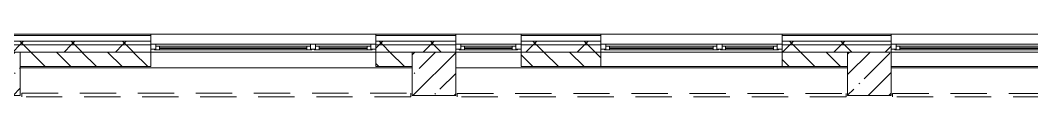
# Model space of a CAD drawing. Header units: millimetres. Extents: x 81382 to 274816, y -8553 to 29000.
# Drawn here: x 190566 to 204504, y 26479 to 27350 of the extents above; entities that cross this region are included whole.
import ezdxf

# ---------------------------------------------------------------- set-up
doc = ezdxf.new("R2010")
doc.units = ezdxf.units.MM
doc.linetypes.add('200_ШТРИХ__ш1_п0_6_', pattern=[800, 500, -300])
for name, color, linetype, lineweight in [('A-DETL-MBND-1', 7, '200_ШТРИХ__ш1_п0_6_', 9), ('A-GLAZ-3', 7, 'Continuous', 5), ('A-WALL', 7, 'Continuous', 9), ('A-WALL-2', 7, 'Continuous', 5), ('I-WALL-2', 7, 'Continuous', 5), ('S-COLS-1', 7, 'Continuous', 5)]:
    doc.layers.add(name, color=color, linetype=linetype, lineweight=lineweight)
pattern_1 = [(45, (147806.5, 0), (-353.5534, 353.5534), []), (135, (147806.5, 0), (-353.5534, -353.5534), [])]
pattern_2 = [(45, (147806.5, 0), (-285.123, 285.123), []), (45, (148091.6, 0), (-285.123, 285.123), [504.031, -100.806, 16.764, -84.042])]

# ---------------------------------------------------------------- blocks, each defined once
blk = doc.blocks.new('BSC_Колонна _Прямоугольная - 600х600-V36-3_6_3_птичка')
at = {"layer": 'S-COLS-1'}
h = blk.add_hatch(dxfattribs=at)
h.set_pattern_fill('FP_70', color=256, style=0, pattern_type=2)
h.set_pattern_definition([(45, (-42460, -26800), (-285.123, 285.123), []), (45, (-42174.88, -26800), (-285.123, 285.123), [504.031, -100.806, 16.764, -84.042])])
h.paths.add_polyline_path([(-300, -300), (300, -300), (300, 300), (-300, 300), (-300, 124)])
for p, q in [((300, 300), (-300, 300)), ((-300, 300), (-300, -300)), ((300, -300), (300, 300)), ((-300, -300), (300, -300))]:
    blk.add_line(p, q, dxfattribs=at)
blk = doc.blocks.new('120_Окно_СКБ_2Ст - 120_Окно_СКБ_2Ст 3100х2500 _мал_створка слева_ 2-19089248-3_6_3_птичка')
at = {"layer": 'A-GLAZ-3'}
for p, q in [((-1550, -75), (-1550, -5)), ((-1550, -5), (-1480, -5)), ((1550, -5), (-1550, -5)), ((-1480, -75), (-1550, -75)), ((-1550, -75), (-1500, -75)), ((-1480, -75), (-1500, -75)), ((-1500, -75), (-1500, -85)), ((-1500, -85), (670, -85)), ((670, -85), (-1500, -85)), ((-1480, -5), (-1480, -75)), ((650, -35), (-1480, -35)), ((-1480, -35), (-1480, -75)), ((-1430, -85), (-1430, -35)), ((-1430, -55), (600, -55)), ((600, -65), (-1430, -65)), ((600, -85), (600, -35)), ((650, -75), (650, -5)), ((650, -5), (720, -5)), ((650, -75), (650, -35)), ((720, -75), (650, -75)), ((670, -75), (650, -75)), ((670, -75), (700, -75)), ((670, -85), (670, -75)), ((720, -75), (700, -75)), ((700, -75), (700, -85)), ((700, -85), (1500, -85)), ((1500, -85), (700, -85)), ((720, -5), (720, -75)), ((1480, -35), (720, -35)), ((720, -35), (720, -75)), ((770, -85), (770, -35)), ((770, -55), (1430, -55)), ((1430, -65), (770, -65)), ((1430, -85), (1430, -35)), ((1480, -75), (1480, -5)), ((1480, -5), (1550, -5)), ((1480, -75), (1480, -35)), ((1550, -75), (1480, -75)), ((1500, -75), (1480, -75)), ((1500, -75), (1550, -75)), ((1500, -85), (1500, -75)), ((1550, -5), (1550, -75))]:
    blk.add_line(p, q, dxfattribs=at)
blk = doc.blocks.new('120_Окно_СКБ_2Ст - 120_Окно_СКБ_2Ст 2500х2500 _мал створка справа_-23206729-3_6_3_птичка')
at = {"layer": 'A-GLAZ-3'}
for p, q in [((-1250, -75), (-1250, -5)), ((-1250, -5), (-1180, -5)), ((1250, -5), (-1250, -5)), ((-1180, -75), (-1250, -75)), ((-1250, -75), (-1200, -75)), ((-1180, -75), (-1200, -75)), ((-1200, -75), (-1200, -85)), ((-1200, -85), (370, -85)), ((370, -85), (-1200, -85)), ((-1180, -5), (-1180, -75)), ((350, -35), (-1180, -35)), ((-1180, -35), (-1180, -75)), ((-1130, -85), (-1130, -35)), ((-1130, -55), (300, -55)), ((300, -65), (-1130, -65)), ((300, -85), (300, -35)), ((350, -75), (350, -5)), ((350, -5), (420, -5)), ((350, -75), (350, -35)), ((420, -75), (350, -75)), ((370, -75), (350, -75)), ((370, -75), (400, -75)), ((370, -85), (370, -75)), ((420, -75), (400, -75)), ((400, -75), (400, -85)), ((400, -85), (1200, -85)), ((1200, -85), (400, -85)), ((420, -5), (420, -75)), ((1180, -35), (420, -35)), ((420, -35), (420, -75)), ((470, -85), (470, -35)), ((470, -55), (1130, -55)), ((1130, -65), (470, -65)), ((1130, -85), (1130, -35)), ((1180, -75), (1180, -5)), ((1180, -5), (1250, -5)), ((1180, -75), (1180, -35)), ((1250, -75), (1180, -75)), ((1200, -75), (1180, -75)), ((1200, -75), (1250, -75)), ((1200, -85), (1200, -75)), ((1250, -5), (1250, -75))]:
    blk.add_line(p, q, dxfattribs=at)
blk = doc.blocks.new('120_Окно_СКБ_1Ст - 120_Окно_СКБ_1Ст_900х2500_h_-21649151-3_6_3_птичка')
at = {"layer": 'A-GLAZ-3'}
for p, q in [((-450, -75), (-450, -5)), ((-450, -5), (-380, -5)), ((450, -5), (-450, -5)), ((-380, -75), (-450, -75)), ((-450, -75), (-400, -75)), ((-380, -75), (-400, -75)), ((-400, -75), (-400, -85)), ((-400, -85), (400, -85)), ((400, -85), (-400, -85)), ((-380, -5), (-380, -75)), ((380, -35), (-380, -35)), ((-380, -35), (-380, -75)), ((-330, -85), (-330, -35)), ((-330, -55), (330, -55)), ((330, -65), (-330, -65)), ((330, -85), (330, -35)), ((380, -75), (380, -5)), ((380, -5), (450, -5)), ((380, -75), (380, -35)), ((450, -75), (380, -75)), ((400, -75), (380, -75)), ((400, -75), (450, -75)), ((400, -85), (400, -75)), ((450, -5), (450, -75))]:
    blk.add_line(p, q, dxfattribs=at)

msp = doc.modelspace()

# ---------------------------------------------------------------- hatches: boundary and pattern name
at = {"layer": 'A-WALL-2'}
h = msp.add_hatch(dxfattribs=at)
h.set_pattern_fill('FP_67', color=256, style=0, pattern_type=2)
h.set_pattern_definition(pattern_1)
h.paths.add_polyline_path([(232376.5, 27200), (232376.5, 27250), (228156.5, 27250), (228156.5, 27200), (232341.8, 27200)])
h.paths.add_polyline_path([(224156.5, 27200), (225056.5, 27200), (225056.5, 27250), (224156.5, 27250)])
h.paths.add_polyline_path([(220716.5, 27200), (222056.5, 27200), (222056.5, 27250), (220716.5, 27250)])
h.paths.add_polyline_path([(210831.5, 27200), (214916.5, 27200), (214916.5, 27250), (210666.5, 27250), (210666.5, 27200)])
h.paths.add_polyline_path([(209000.8, 27200), (209766.5, 27200), (209766.5, 27250), (207666.5, 27250), (207666.5, 27200), (208085.5, 27200)])
h.paths.add_polyline_path([(217416.5, 27200), (218616.5, 27200), (218616.5, 27250), (217416.5, 27250)])
h.paths.add_polyline_path([(201678.2, 27200), (202566.5, 27200), (202566.5, 27250), (201066.5, 27250), (201066.5, 27200)])
h.paths.add_polyline_path([(198566.5, 27200), (198566.5, 27250), (197466.8, 27250), (197466.8, 27200), (198016.8, 27200)])
h.paths.add_polyline_path([(205666.5, 27200), (206766.5, 27200), (206766.5, 27250), (205666.5, 27250)])
h.paths.add_polyline_path([(190694.2, 27200), (192366.5, 27200), (192366.5, 27250), (189866.5, 27250), (189866.5, 27200), (189966.5, 27200)])
h.paths.add_polyline_path([(195466.5, 27200), (196566.8, 27200), (196566.8, 27250), (195466.5, 27250)])
h = msp.add_hatch(dxfattribs=at)
h.set_pattern_fill('FP_67', color=256, style=0, pattern_type=2)
h.set_pattern_definition(pattern_1)
h.paths.add_polyline_path([(232376.5, 27100), (232376.5, 27200), (228156.5, 27200), (228156.5, 27100), (232341.8, 27100)])
h.paths.add_polyline_path([(214492.8, 27100), (214916.5, 27100), (214916.5, 27200), (210666.5, 27200), (210666.5, 27100), (210831.5, 27100)])
h.paths.add_polyline_path([(217416.5, 27100), (218616.5, 27100), (218616.5, 27200), (217416.5, 27200)])
h.paths.add_polyline_path([(222056.5, 27100), (222056.5, 27200), (220716.5, 27200), (220716.5, 27100), (221815.5, 27100)])
h.paths.add_polyline_path([(224156.5, 27100), (225056.5, 27100), (225056.5, 27200), (224156.5, 27200)])
h.paths.add_polyline_path([(209000.8, 27100), (209766.5, 27100), (209766.5, 27200), (207666.5, 27200), (207666.5, 27100), (208085.5, 27100)])
h.paths.add_polyline_path([(206766.5, 27100), (206766.5, 27200), (205666.5, 27200), (205666.5, 27100), (206254.8, 27100)])
h.paths.add_polyline_path([(201678.2, 27100), (202566.5, 27100), (202566.5, 27200), (201066.5, 27200), (201066.5, 27100)])
h.paths.add_polyline_path([(190694.2, 27100), (192366.5, 27100), (192366.5, 27200), (189966.5, 27200), (189966.5, 27100), (190566.5, 27100)])
h.paths.add_polyline_path([(195466.5, 27100), (196566.8, 27100), (196566.8, 27200), (195466.5, 27200)])
h.paths.add_polyline_path([(198566.5, 27100), (198566.5, 27200), (197466.8, 27200), (197466.8, 27100), (198016.8, 27100)])
h = msp.add_hatch(dxfattribs=at)
h.set_pattern_fill('FP_65', color=256, style=0, pattern_type=2)
h.set_pattern_definition([(135, (147806.5, 0), (-176.7767, -176.7767), [])])
h.paths.add_polyline_path([(228156.5, 26900), (228456.5, 26900), (228456.5, 27100), (228156.5, 27100), (228156.5, 26924.4)])
h.paths.add_polyline_path([(232006.5, 26900), (232006.5, 27100), (228956.5, 27100), (228956.5, 26900), (231884.1, 26900)])
h.paths.add_polyline_path([(222056.5, 26900), (222056.5, 27100), (221846.5, 27100), (221846.5, 26900)])
h.paths.add_polyline_path([(224156.5, 26900), (224556.5, 26900), (224556.5, 27100), (224156.5, 27100), (224156.5, 26924.4)])
h.paths.add_polyline_path([(214566.5, 26900), (214916.5, 26900), (214916.5, 27100), (214566.5, 27100), (214566.5, 26924.4)])
h.paths.add_polyline_path([(213966.5, 26900), (213966.5, 27100), (210666.5, 27100), (210666.5, 26900), (210831.5, 26900)])
h.paths.add_polyline_path([(221346.5, 26900), (221346.5, 27100), (220716.5, 27100), (220716.5, 26900)])
h.paths.add_polyline_path([(217416.5, 26900), (218116.5, 26900), (218116.5, 27100), (217416.5, 27100), (217416.5, 26924.4)])
h.paths.add_polyline_path([(201678.2, 26900), (201966.5, 26900), (201966.5, 27100), (201066.5, 27100), (201066.5, 26900)])
h.paths.add_polyline_path([(207666.5, 26900), (207966.5, 26900), (207966.5, 27100), (207666.5, 27100)])
h.paths.add_polyline_path([(205666.5, 26900), (206766.5, 26900), (206766.5, 27100), (205666.5, 27100)])
h.paths.add_polyline_path([(208566.5, 26900), (209766.5, 26900), (209766.5, 27100), (208566.5, 27100)])
h.paths.add_polyline_path([(195966.5, 26900), (195966.5, 27100), (195466.5, 27100), (195466.5, 26900)])
h.paths.add_polyline_path([(190694.2, 26900), (192366.5, 26900), (192366.5, 27100), (190566.5, 27100), (190566.5, 26900)])
h.paths.add_polyline_path([(197466.8, 26900), (198566.5, 26900), (198566.5, 27100), (197466.8, 27100)])
at = {"layer": 'S-COLS-1'}
h = msp.add_hatch(dxfattribs=at)
h.set_pattern_fill('FP_63', color=256, style=0, pattern_type=2)
h.set_pattern_definition(pattern_2)
h.paths.add_polyline_path([(196186.2, 26500), (196566.5, 26500), (196566.5, 27100), (195966.5, 27100), (195966.5, 26500)])
h = msp.add_hatch(dxfattribs=at)
h.set_pattern_fill('FP_63', color=256, style=0, pattern_type=2)
h.set_pattern_definition(pattern_2)
h.paths.add_polyline_path([(202566.5, 26500), (202566.5, 27100), (201966.5, 27100), (201966.5, 26500)])

# ---------------------------------------------------------------- linework, layer by layer
at = {"layer": 'A-DETL-MBND-1'}
for p, q in [((190587.5, 26530), (190587.5, 26480)), ((190587.5, 26530), (195946.5, 26530)), ((195946.5, 26480), (195946.5, 26530)), ((196587.8, 26529), (196587.8, 26479)), ((196587.8, 26529), (201945.5, 26529)), ((201945.5, 26479), (201945.5, 26529)), ((202586.5, 26529), (202586.5, 26479)), ((202586.5, 26529), (207946.5, 26529)), ((195946.5, 26480), (190587.5, 26480)), ((201945.5, 26479), (196587.8, 26479)), ((207946.5, 26479), (202586.5, 26479))]:
    msp.add_line(p, q, dxfattribs=at)
at = {"layer": 'A-WALL'}
for p, q in [((192366.5, 27330), (189736.5, 27330)), ((196566.8, 27330), (195466.5, 27330)), ((198566.5, 27330), (197466.8, 27330)), ((202566.5, 27330), (201066.5, 27330)), ((192366.5, 27250), (189816.5, 27250)), ((192366.5, 27200), (189866.5, 27200)), ((196566.8, 27250), (195466.5, 27250)), ((196566.8, 27200), (195466.5, 27200)), ((198566.5, 27250), (197466.8, 27250)), ((198566.5, 27200), (197466.8, 27200)), ((202566.5, 27250), (201066.5, 27250)), ((202566.5, 27200), (201066.5, 27200))]:
    msp.add_line(p, q, dxfattribs=at)
at = {"layer": 'A-WALL-2'}
for p, q in [((189716.5, 27350), (197466.8, 27350)), ((192366.5, 26900), (192366.5, 27350)), ((195466.5, 27350), (195466.5, 26900)), ((196566.8, 26900), (196566.8, 27350)), ((197466.8, 27350), (197466.8, 26900)), ((228156.5, 27350), (197466.8, 27350)), ((198566.5, 26900), (198566.5, 27350)), ((201066.5, 27350), (201066.5, 26900)), ((202566.5, 27100), (202566.5, 27350)), ((228456.5, 27100), (190566.5, 27100)), ((195966.5, 26900), (195966.5, 27100)), ((196566.5, 27100), (196566.5, 26900)), ((201966.5, 26900), (201966.5, 27100)), ((190566.5, 26900), (192366.5, 26900)), ((195466.5, 26900), (195966.5, 26900)), ((196566.5, 26900), (196566.8, 26900)), ((197466.8, 26900), (198566.5, 26900)), ((201066.5, 26900), (201966.5, 26900))]:
    msp.add_line(p, q, dxfattribs=at)
at = {"layer": 'I-WALL-2'}
for p, q in [((192366.5, 27100), (195466.5, 27100)), ((196566.8, 27100), (197466.8, 27100)), ((198566.5, 27100), (201066.5, 27100)), ((202566.5, 27100), (205666.5, 27100)), ((201066.5, 26900), (198566.5, 26900)), ((205666.5, 26900), (202566.5, 26900)), ((195966.5, 26880), (190566.5, 26880)), ((201966.5, 26880), (196566.5, 26880)), ((207966.5, 26880), (202566.5, 26880))]:
    msp.add_line(p, q, dxfattribs=at)
at = {"layer": 'S-COLS-1'}
for p, q in [((196566.5, 27100), (195966.5, 27100)), ((195966.5, 27100), (195966.5, 26900)), ((196566.5, 26900), (196566.5, 27100)), ((202566.5, 27100), (201966.5, 27100)), ((201966.5, 27100), (201966.5, 26900)), ((202566.5, 26500), (202566.5, 27100)), ((195966.5, 26900), (195966.5, 26500)), ((196566.5, 26500), (196566.5, 26900)), ((201966.5, 26900), (201966.5, 26500)), ((195966.5, 26500), (196566.5, 26500)), ((201966.5, 26500), (202566.5, 26500))]:
    msp.add_line(p, q, dxfattribs=at)

# ---------------------------------------------------------------- block references
at = {"layer": 'A-GLAZ-3'}
for name, p in [('120_Окно_СКБ_2Ст - 120_Окно_СКБ_2Ст 3100х2500 _мал_створка слева_ 2-19089248-3_6_3_птичка', (193916.5, 27215)), ('120_Окно_СКБ_1Ст - 120_Окно_СКБ_1Ст_900х2500_h_-21649151-3_6_3_птичка', (197016.8, 27215)), ('120_Окно_СКБ_2Ст - 120_Окно_СКБ_2Ст 2500х2500 _мал створка справа_-23206729-3_6_3_птичка', (199816.5, 27215)), ('120_Окно_СКБ_2Ст - 120_Окно_СКБ_2Ст 3100х2500 _мал_створка слева_ 2-19089248-3_6_3_птичка', (204116.5, 27215))]:
    msp.add_blockref(name, p, dxfattribs=at)
at = {"layer": 'S-COLS-1'}
msp.add_blockref('BSC_Колонна _Прямоугольная - 600х600-V36-3_6_3_птичка', (190266.5, 26800), dxfattribs=at)

doc.saveas('drawing.dxf')
